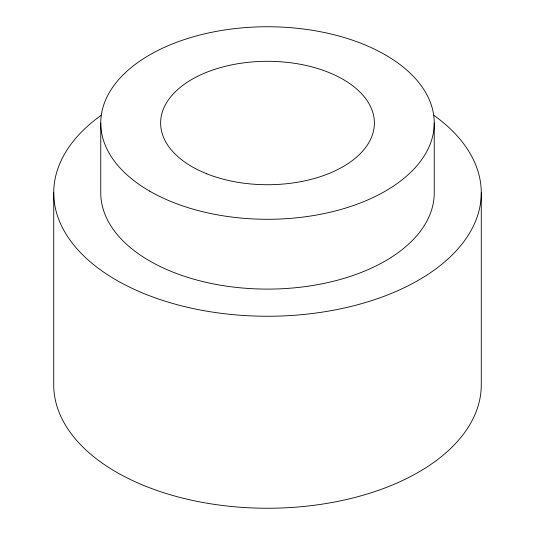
<?xml version="1.0" encoding="UTF-8"?>
<svg xmlns="http://www.w3.org/2000/svg" width="535" height="535" viewBox="0 0 535 535"><rect width="100%" height="100%" fill="white"/><g stroke="black" fill="none" stroke-linecap="round" stroke-linejoin="round"><path stroke-width="0.8" d="M481.273 192.834L481.273 384.832A213.773 123.418 0 0 1 267.5 508.25A213.773 123.418 0 0 1 53.727 384.832L53.727 192.834M434.239 123.017L434.239 192.834A166.739 96.267 0 0 1 267.5 289.101A166.739 96.267 0 0 1 100.761 192.834L100.761 123.017M434.025 115.446A213.773 123.418 0 0 1 413.134 283.182A213.773 123.418 0 0 1 121.866 283.182A213.773 123.418 0 0 1 100.975 115.446M149.599 191.089A166.739 96.267 0 0 0 428.562 147.934A166.739 96.267 0 0 0 224.346 30.027A166.739 96.267 0 0 0 149.599 191.089M206.784 173.801A106.886 61.712 0 0 0 374.039 127.985A106.886 61.712 0 0 0 221.677 67.263A106.886 61.712 0 0 0 206.784 173.801"/></g></svg>
